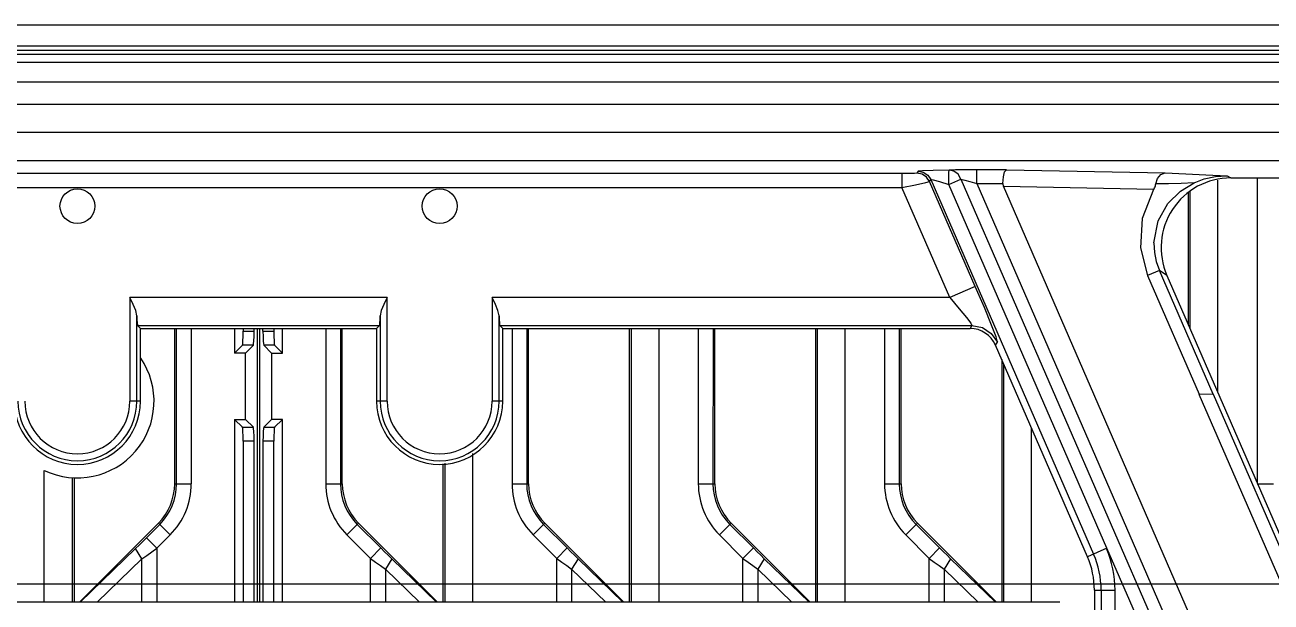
# Model space of a CAD drawing. Header units: millimetres. Extents: x -3132 to 28633, y 682 to 5849.
# Drawn here: x 23294.1 to 23383.6, y 5294.3 to 5335.7 of the extents above; entities that cross this region are included whole.
import ezdxf

# ---------------------------------------------------------------- set-up
doc = ezdxf.new("R2010")
doc.units = ezdxf.units.MM

# ---------------------------------------------------------------- blocks, each defined once
blk = doc.blocks.new('gf')
at = {"linetype": 'Continuous'}
for p, q in [((19758.792, 5508.434), (20258.792, 5508.434)), ((20120.48, 5506.913), (19897.104, 5506.913)), ((19897.104, 5506.621), (20120.48, 5506.621)), ((20120.889, 5505.74), (19896.696, 5505.74)), ((19900.618, 5502.742), (20116.966, 5502.742)), ((20115.795, 5500.713), (19901.789, 5500.713)), ((19903.021, 5498.715), (20114.563, 5498.715)), ((20054.975, 5497.768), (19962.61, 5497.768)), ((20054.975, 5497.768), (20054.975, 5496.769)), ((20056.139, 5497.938), (20056.049, 5497.8)), ((20060.355, 5497.048), (20060.355, 5498.048)), ((20062.482, 5498.048), (20060.355, 5498.048)), ((20062.482, 5498.048), (20073.874, 5497.824)), ((20078.333, 5497.617), (20078.58, 5497.455)), ((19962.61, 5496.769), (20054.975, 5496.769)), ((20058.411, 5488.866), (20054.975, 5496.769)), ((20056.966, 5497.201), (20057.056, 5497.337)), ((20060.244, 5489.663), (20056.966, 5497.201)), ((20057.056, 5497.337), (20068.738, 5470.471)), ((20069.69, 5470.885), (20058.337, 5496.993)), ((20058.338, 5496.991), (20059.214, 5497.372)), ((20059.214, 5497.372), (20080.055, 5449.443)), ((20060.355, 5497.048), (20080.895, 5449.808)), ((20060.355, 5497.048), (20062.221, 5497.048)), ((20082.424, 5450.473), (20062.255, 5496.859)), ((20073.035, 5496.622), (20062.266, 5496.833)), ((20077.651, 5482.062), (20077.651, 5497.301)), ((20078.58, 5497.455), (20098.348, 5497.455)), ((20080.468, 5497.455), (20080.468, 5475.583)), ((20075.512, 5496.405), (20075.512, 5486.981)), ((20075.655, 5486.654), (20075.655, 5496.482)), ((20073.459, 5490.819), (20072.606, 5490.448)), ((20072.606, 5490.448), (20076.308, 5481.934)), ((20077.322, 5481.934), (20073.459, 5490.819)), ((20073.997, 5490.466), (20073.459, 5490.819)), ((20073.997, 5490.466), (20092.053, 5448.94)), ((20060.244, 5489.663), (20058.411, 5488.866)), ((19999.559, 5488.866), (19999.559, 5481.434)), ((20018.025, 5488.866), (19999.559, 5488.866)), ((20018.025, 5481.434), (20018.025, 5488.866)), ((20025.559, 5488.866), (20025.559, 5481.434)), ((20058.411, 5488.866), (20025.559, 5488.866)), ((20000.059, 5481.434), (20000.059, 5487.563)), ((20000.322, 5486.655), (20000.11, 5486.867)), ((20000.11, 5486.867), (20017.475, 5486.867)), ((20017.263, 5486.655), (20017.475, 5486.867)), ((20017.525, 5487.563), (20017.525, 5481.434)), ((20026.059, 5481.434), (20026.059, 5487.563)), ((20026.322, 5486.655), (20026.11, 5486.867)), ((20026.11, 5486.867), (20060.002, 5486.867)), ((20060.002, 5486.867), (20059.863, 5486.655)), ((20000.322, 5481.434), (20000.322, 5486.655)), ((20000.322, 5486.655), (20017.263, 5486.655)), ((20002.778, 5475.518), (20002.778, 5486.655)), ((20002.912, 5475.518), (20002.912, 5486.655)), ((20003.966, 5486.655), (20003.966, 5475.518)), ((20007.074, 5486.655), (20007.074, 5484.894)), ((20007.692, 5486.655), (20007.692, 5486.461)), ((20007.692, 5486.461), (20008.472, 5486.461)), ((20008.472, 5486.461), (20008.472, 5486.655)), ((20008.692, 5486.655), (20008.692, 5467.024)), ((20008.892, 5467.024), (20008.892, 5486.655)), ((20009.112, 5486.461), (20009.112, 5486.655)), ((20009.112, 5486.461), (20009.892, 5486.461)), ((20009.892, 5486.655), (20009.892, 5486.461)), ((20010.511, 5484.894), (20010.511, 5486.655)), ((20013.618, 5486.655), (20013.618, 5475.518)), ((20014.672, 5486.655), (20014.672, 5475.518)), ((20014.806, 5475.518), (20014.806, 5486.655)), ((20017.263, 5486.655), (20017.263, 5481.434)), ((20026.322, 5481.434), (20026.322, 5486.655)), ((20026.322, 5486.655), (20059.863, 5486.655)), ((20026.988, 5486.655), (20026.988, 5475.518)), ((20028.042, 5486.655), (20028.042, 5475.518)), ((20028.176, 5475.518), (20028.176, 5486.655)), ((20035.402, 5486.655), (20035.402, 5467.024)), ((20035.548, 5486.655), (20035.548, 5467.024)), ((20037.541, 5467.024), (20037.541, 5486.655)), ((20040.358, 5486.655), (20040.358, 5475.518)), ((20041.417, 5486.655), (20041.412, 5475.518)), ((20041.546, 5475.518), (20041.546, 5486.655)), ((20048.772, 5486.655), (20048.772, 5467.024)), ((20048.915, 5467.024), (20048.915, 5486.655)), ((20050.911, 5467.024), (20050.911, 5486.655)), ((20053.728, 5486.655), (20053.728, 5475.518)), ((20054.787, 5486.655), (20054.782, 5475.518)), ((20054.916, 5475.518), (20054.916, 5486.655)), ((20007.643, 5485.463), (20007.074, 5484.894)), ((20008.422, 5485.463), (20007.643, 5485.463)), ((20008.422, 5485.463), (20007.854, 5484.894)), ((20009.731, 5484.894), (20009.162, 5485.463)), ((20009.942, 5485.463), (20009.162, 5485.463)), ((20010.511, 5484.894), (20009.942, 5485.463)), ((20061.696, 5485.453), (20061.835, 5485.665)), ((20068.295, 5470.278), (20061.696, 5485.453)), ((20007.854, 5484.894), (20007.074, 5484.894)), ((20007.854, 5480.131), (20007.854, 5484.894)), ((20009.731, 5484.894), (20009.731, 5480.131)), ((20009.731, 5484.894), (20010.511, 5484.894)), ((20062.142, 5484.427), (20062.142, 5467.024)), ((20062.285, 5467.024), (20062.285, 5484.1)), ((20000.322, 5481.434), (19999.559, 5481.434)), ((20018.025, 5481.434), (20017.263, 5481.434)), ((20026.322, 5481.434), (20025.559, 5481.434)), ((20076.291, 5481.931), (20088.769, 5453.232)), ((20077.332, 5481.919), (20076.291, 5481.931)), ((20077.324, 5481.934), (20089.641, 5453.611)), ((20007.074, 5480.131), (20007.074, 5467.024)), ((20007.643, 5479.562), (20007.074, 5480.131)), ((20007.074, 5480.131), (20007.854, 5480.131)), ((20008.422, 5479.562), (20007.854, 5480.131)), ((20009.731, 5480.131), (20009.162, 5479.562)), ((20010.511, 5480.131), (20009.731, 5480.131)), ((20010.511, 5480.131), (20009.942, 5479.562)), ((20010.511, 5467.024), (20010.511, 5480.131)), ((20007.643, 5479.562), (20008.422, 5479.562)), ((20009.162, 5479.562), (20009.942, 5479.562)), ((20064.281, 5467.024), (20064.281, 5479.508)), ((20007.692, 5478.563), (20007.692, 5467.024)), ((20008.472, 5478.563), (20007.692, 5478.563)), ((20008.472, 5467.024), (20008.472, 5478.563)), ((20009.112, 5478.563), (20009.112, 5467.024)), ((20009.892, 5478.563), (20009.112, 5478.563)), ((20009.892, 5467.024), (20009.892, 5478.563)), ((20022.032, 5476.953), (20022.032, 5467.024)), ((20022.179, 5467.024), (20022.179, 5476.982)), ((20024.171, 5467.024), (20024.171, 5477.681)), ((19993.413, 5467.024), (19993.413, 5476.475)), ((19995.406, 5475.948), (19995.406, 5467.024)), ((19995.552, 5475.94), (19995.552, 5467.024)), ((20002.778, 5475.518), (20003.966, 5475.518)), ((20013.618, 5475.518), (20014.806, 5475.518)), ((20026.988, 5475.518), (20028.176, 5475.518)), ((20040.358, 5475.518), (20041.546, 5475.518)), ((20053.728, 5475.518), (20054.916, 5475.518)), ((20080.468, 5475.518), (20081.656, 5475.518)), ((20001.607, 5472.69), (19995.941, 5467.024)), ((20000.751, 5471.645), (20001.702, 5472.595)), ((20002.447, 5471.85), (20001.607, 5472.69)), ((20015.978, 5472.69), (20015.138, 5471.85)), ((20015.883, 5472.595), (20017.571, 5470.907)), ((20021.643, 5467.024), (20015.978, 5472.69)), ((20029.348, 5472.69), (20028.508, 5471.85)), ((20029.253, 5472.595), (20030.941, 5470.907)), ((20035.013, 5467.024), (20029.348, 5472.69)), ((20042.718, 5472.69), (20041.878, 5471.85)), ((20042.623, 5472.595), (20044.311, 5470.907)), ((20048.383, 5467.024), (20042.718, 5472.69)), ((20056.088, 5472.69), (20055.248, 5471.85)), ((20055.993, 5472.595), (20057.681, 5470.907)), ((20061.753, 5467.024), (20056.088, 5472.69)), ((20000.751, 5471.645), (20001.496, 5470.9)), ((20001.496, 5470.9), (20002.447, 5471.85)), ((20015.138, 5471.85), (20016.826, 5470.162)), ((20028.508, 5471.85), (20030.196, 5470.162)), ((20041.878, 5471.85), (20043.566, 5470.162)), ((20055.248, 5471.85), (20056.936, 5470.162)), ((19999.965, 5470.872), (19995.981, 5467.024)), ((20000.427, 5470.127), (19999.965, 5470.872)), ((20001.496, 5470.9), (20001.496, 5467.024)), ((20016.826, 5470.162), (20017.571, 5470.907)), ((20030.196, 5470.162), (20030.941, 5470.907)), ((20043.566, 5470.162), (20044.311, 5470.907)), ((20056.936, 5470.162), (20057.681, 5470.907)), ((20069.69, 5470.885), (20068.295, 5470.278)), ((20079.197, 5449.116), (20069.69, 5470.885)), ((19997.215, 5467.024), (20000.427, 5470.127)), ((20000.427, 5467.024), (20000.427, 5470.127)), ((20016.826, 5467.024), (20016.826, 5470.162)), ((20018.357, 5470.134), (20017.895, 5469.389)), ((20021.577, 5467.024), (20018.357, 5470.134)), ((20030.196, 5467.024), (20030.196, 5470.162)), ((20031.727, 5470.134), (20031.265, 5469.389)), ((20034.947, 5467.024), (20031.727, 5470.134)), ((20043.566, 5467.024), (20043.566, 5470.162)), ((20045.097, 5470.134), (20044.635, 5469.389)), ((20048.317, 5467.024), (20045.097, 5470.134)), ((20056.936, 5467.024), (20056.936, 5470.162)), ((20058.467, 5470.134), (20058.005, 5469.389)), ((20061.687, 5467.024), (20058.467, 5470.134)), ((20017.895, 5469.389), (20017.895, 5467.024)), ((20017.895, 5469.389), (20020.343, 5467.024)), ((20031.265, 5469.389), (20031.265, 5467.024)), ((20031.265, 5469.389), (20033.713, 5467.024)), ((20044.635, 5469.389), (20044.635, 5467.024)), ((20044.635, 5469.389), (20047.083, 5467.024)), ((20058.005, 5469.389), (20058.005, 5467.024)), ((20058.005, 5469.389), (20060.453, 5467.024)), ((20068.792, 5467.885), (20068.792, 5459.785)), ((20068.792, 5467.885), (20070.275, 5467.885)), ((20069.275, 5467.885), (20069.275, 5431.416)), ((20070.275, 5431.416), (20070.275, 5467.885)), ((20066.303, 5467.024), (19951.282, 5467.024))]:
    blk.add_line(p, q, dxfattribs=at)
for points in [[(20056.049, 5497.8), (20055.888, 5497.784), (20055.507, 5497.773), (20054.975, 5497.768)], [(20056.966, 5497.201), (20056.751, 5497.514), (20056.432, 5497.726), (20056.05, 5497.802)], [(20056.139, 5497.938), (20056.14, 5497.939), (20056.142, 5497.941), (20056.145, 5497.942)], [(20056.139, 5497.938), (20056.512, 5497.866), (20056.833, 5497.657), (20057.056, 5497.337)], [(20058.392, 5498.006), (20057.23, 5497.997), (20056.458, 5497.973), (20056.145, 5497.942)], [(20058.337, 5496.99), (20058.339, 5497.485), (20058.353, 5497.853), (20058.37, 5498.006)], [(20059.214, 5497.372), (20059.002, 5497.718), (20058.698, 5497.935), (20058.37, 5498.006)], [(20060.355, 5498.048), (20059.518, 5498.042), (20058.82, 5498.027), (20058.392, 5498.006)], [(20062.22, 5497.048), (20062.258, 5497.534), (20062.35, 5497.894), (20062.482, 5498.048)], [(20073.198, 5497.023), (20073.33, 5497.424), (20073.57, 5497.712), (20073.874, 5497.824)], [(20073.874, 5497.824), (20075.346, 5497.749), (20076.791, 5497.679), (20078.333, 5497.617)], [(20075.947, 5497.102), (20076.677, 5497.38), (20077.485, 5497.56), (20078.333, 5497.617)], [(20054.975, 5496.769), (20055.958, 5496.969), (20056.691, 5497.128), (20056.966, 5497.201)], [(20057.056, 5497.337), (20057.226, 5497.313), (20057.674, 5497.193), (20058.337, 5496.993)], [(20059.214, 5497.372), (20059.481, 5497.307), (20059.862, 5497.199), (20060.355, 5497.048)], [(20062.221, 5497.048), (20062.223, 5496.989), (20062.234, 5496.927), (20062.255, 5496.859)], [(20073.035, 5496.622), (20072.209, 5494.555), (20072.089, 5492.446), (20072.606, 5490.448)], [(20073.042, 5496.622), (20073.079, 5496.685), (20073.114, 5496.756), (20073.145, 5496.829)], [(20073.061, 5492.803), (20073.365, 5494.378), (20074.074, 5495.631), (20074.963, 5496.509), (20075.947, 5497.102)], [(20073.145, 5496.829), (20073.168, 5496.893), (20073.185, 5496.958), (20073.198, 5497.023)], [(20075.948, 5497.102), (20075.014, 5497.059), (20074.104, 5497.033), (20073.198, 5497.023)], [(20073.061, 5492.803), (20073.099, 5492.117), (20073.234, 5491.451), (20073.459, 5490.819)], [(20061.838, 5485.678), (20061.729, 5486.047), (20061.405, 5486.896), (20060.891, 5488.15), (20060.244, 5489.663)], [(20000.059, 5487.563), (19999.978, 5487.942), (19999.796, 5488.382), (19999.559, 5488.866)], [(20018.025, 5488.866), (20017.789, 5488.382), (20017.607, 5487.942), (20017.525, 5487.563)], [(20026.059, 5487.563), (20025.978, 5487.942), (20025.796, 5488.382), (20025.559, 5488.866)], [(20058.412, 5488.866), (20059.092, 5488.068), (20059.606, 5487.439), (20059.92, 5487.024), (20060.002, 5486.867)], [(20060.002, 5486.867), (20060.749, 5486.722), (20061.391, 5486.305), (20061.835, 5485.665)], [(20061.838, 5485.678), (20061.837, 5485.672), (20061.837, 5485.668), (20061.835, 5485.665)], [(20000.751, 5471.645), (20000.482, 5471.377), (20000.22, 5471.119), (19999.965, 5470.872)], [(20000.427, 5470.127), (20000.778, 5470.377), (20001.134, 5470.635), (20001.496, 5470.9)], [(20018.357, 5470.134), (20018.103, 5470.381), (20017.841, 5470.639), (20017.571, 5470.907)], [(20031.727, 5470.134), (20031.473, 5470.381), (20031.211, 5470.639), (20030.941, 5470.907)], [(20045.097, 5470.134), (20044.843, 5470.381), (20044.581, 5470.639), (20044.311, 5470.907)], [(20058.467, 5470.134), (20058.213, 5470.381), (20057.951, 5470.639), (20057.681, 5470.907)], [(20016.826, 5470.162), (20017.188, 5469.897), (20017.545, 5469.639), (20017.895, 5469.389)], [(20030.196, 5470.162), (20030.558, 5469.897), (20030.915, 5469.639), (20031.265, 5469.389)], [(20043.566, 5470.162), (20043.928, 5469.897), (20044.285, 5469.639), (20044.635, 5469.389)], [(20056.936, 5470.162), (20057.298, 5469.897), (20057.655, 5469.639), (20058.005, 5469.389)]]:
    blk.add_lwpolyline(points, dxfattribs=at)
for centre in [(19995.792, 5495.434), (20021.792, 5495.434)]:
    blk.add_circle(centre, 1.25, dxfattribs=at)
for centre, radius, start, end in [((19995.792, 5481.434), 5.5, 244.36995, 34.33579), ((19995.792, 5481.434), 4.529, 180, 0), ((19995.792, 5481.434), 4.267, 180, 0), ((19995.792, 5481.434), 3.767, 180, 0), ((20021.792, 5481.434), 4.529, 180, 0), ((20021.792, 5481.434), 4.267, 180, 0), ((20021.792, 5481.434), 3.767, 180, 0), ((19998.778, 5475.518), 4, 315, 360), ((19998.778, 5475.518), 4.134, 315, 360), ((19998.778, 5475.518), 5.188, 315, 360), ((20018.806, 5475.518), 5.188, 180.00001, 224.99999), ((20018.806, 5475.518), 4.134, 180.00001, 224.99999), ((20018.806, 5475.518), 4, 180, 225), ((20032.176, 5475.518), 5.188, 180.00001, 224.99999), ((20032.176, 5475.518), 4.134, 180.00001, 224.99999), ((20032.176, 5475.518), 4, 180, 225), ((20045.546, 5475.518), 5.188, 180.00001, 224.99999), ((20045.546, 5475.518), 4.134, 180.00001, 224.99999), ((20045.546, 5475.518), 4, 180, 225), ((20058.916, 5475.518), 5.188, 180.00001, 224.99999), ((20058.916, 5475.518), 4.134, 180.00001, 224.99999), ((20058.916, 5475.518), 4, 180, 225), ((20062.792, 5467.885), 7.483, 0, 23.5), ((20062.792, 5467.885), 6, 0, 23.5), ((20062.792, 5467.885), 6.483, 0, 23.5)]:
    blk.add_arc(centre, radius, start, end, dxfattribs=at)
for centre, major_axis, ratio, start_param, end_param in [((20078.589, 5492.452), (4.19, -2.747), 0.997978, 2.152047, 4.131139), ((20000.112, 5488.866), (0, 2), 0.034921, -4.002946, -3.176499), ((20017.472, 5488.866), (0, 2), 0.034921, -3.106686, -2.280239), ((20026.112, 5488.866), (0, 2), 0.034921, -4.002946, -3.176499), ((20007.64, 5486.461), (0, 1), 0.052408, -3.089233, -1.570796), ((20008.42, 5486.461), (0, 1), 0.052408, -3.089233, -1.570796), ((20009.165, 5486.461), (0, 1), 0.052408, -4.712389, -3.193953), ((20009.945, 5486.461), (0, 1), 0.052408, -4.712389, -3.193953), ((20059.862, 5484.654), (1.098, 1.674), 0.999129, -0.579923, 0.579923), ((20007.64, 5478.563), (0, 1), 0.052408, -1.570796, -0.05236), ((20008.42, 5478.563), (0, 1), 0.052408, -1.570796, -0.05236), ((20009.165, 5478.563), (0, 1), 0.052408, 0.05236, 1.570796), ((20009.945, 5478.563), (0, 1), 0.052408, 0.05236, 1.570796)]:
    blk.add_ellipse(centre, major_axis=major_axis, ratio=ratio, start_param=start_param, end_param=end_param, dxfattribs=at)
blk = doc.blocks.new('*U110')
blk.add_blockref('gf', (-20008.792, -5261.934))
blk = doc.blocks.new('*U111')
at = {"color": 0, "linetype": 'ByBlock', "lineweight": -2, "transparency": 16777216}
blk.add_blockref('*U110', (0, 0), dxfattribs=at)
blk = doc.blocks.new('tgjn')
at = {"color": 114, "linetype": 'Continuous', "true_color": 0x139b48}
for p, q in [((19552.566, 7272.16), (19969.366, 7272.16)), ((19946.353, 7270.16), (19575.58, 7270.16)), ((19552.566, 7234.16), (19969.366, 7234.16))]:
    blk.add_line(p, q, dxfattribs=at)
blk = doc.blocks.new('*U114')
blk.add_blockref('tgjn', (-19767.966, -7030.66))

msp = doc.modelspace()

# ---------------------------------------------------------------- block references
at = {"color": 0, "linetype": 'ByBlock', "lineweight": -2, "transparency": 16777216}
msp.add_blockref('*U114', (23317.901, 5092.128), dxfattribs=at)
msp.add_blockref('*U111', (23310.901, 5089.228))

doc.saveas('drawing.dxf')
